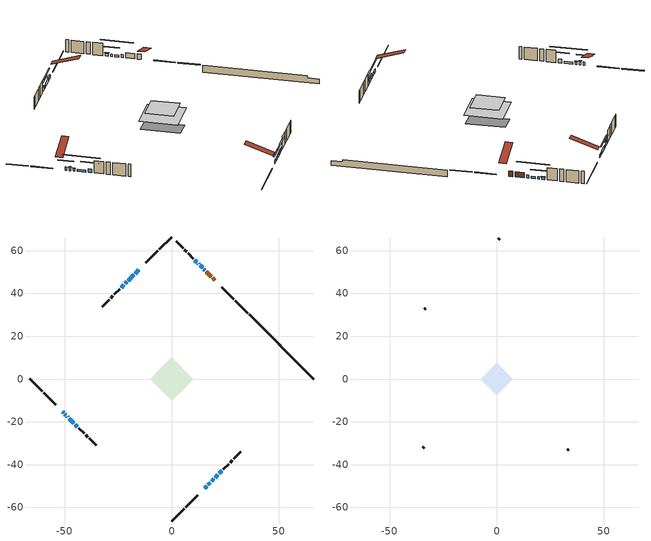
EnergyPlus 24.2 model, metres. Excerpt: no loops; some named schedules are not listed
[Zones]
conditioned space
 floor outside (Floor1 construction): -2.27,0 0,2.27 2.27,0 0,-2.27 z0.37
 floor adiabatic (AdiabaticFloorConstruction): -10.1,0 0,10.1 10.1,0 0,-10.1 z2.81
 floor foundation (Slab1 construction): -7.54,2.85 -2.85,7.54 7.54,-2.85 2.85,-7.54 z-2.27
 wall outside (RimJoist1 construction): 0,-66.33 5.79,-60.54 / -66.33,0 -60.54,-5.79 / 0,66.33 -5.79,60.54 / 35.5,30.83 29.71,36.62 z0.37:0.67
 wall outside (RimJoist2 construction): 6.45,-59.88 12.11,-54.23 / -59.88,-6.45 -54.23,-12.11 / -6.45,59.88 -12.11,54.23 / 29.05,37.28 23.4,42.94 z0.37:0.67
 wall outside (AdiabaticWallConstruction 1): 20.15,46.18 19.15,47.19 / 18.49,47.84 16.16,50.17 z0.37:2.4
 wall outside (AdiabaticWallConstruction): 15.51,50.83 15.03,51.3 z0.37:1.59; -15.35,50.98 -17.08,49.26 / 12.64,53.69 12.33,54 / -20.99,45.34 -21.7,44.64 / 11.68,54.65 10.82,55.52 z0.37:1.31; 15.35,-50.98 16.27,-50.06 / 16.93,-49.41 17.95,-48.38 / 18.61,-47.73 19.63,-46.7 / -50.98,-15.35 -50.57,-15.77 / -49.91,-16.42 -49.5,-16.84 / -22.35,43.98 -23.7,42.63 z0.37:1.67; 20.29,-46.05 21.54,-44.79 / -17.73,48.6 -20.34,46 / 22.2,-44.13 23.46,-42.88 / -45.01,-21.32 -44.09,-22.24 z0.37:1.82; -48.84,-17.49 -48.48,-17.86 z0.37:1.34; 14.38,51.96 13.3,53.04 / -47.82,-18.51 -45.67,-20.67 z0.37:1.13
 wall outside (Wall1 construction): 24.11,-42.22 26.61,-39.72 / -43.44,-22.9 -40.94,-25.4 / -24.36,41.98 -26.86,39.48 / 10.16,56.17 7.66,58.67 z0.37:5.25
 wall outside (Wall2 construction): 27.27,-39.06 28.33,-38 / -40.28,-26.05 -39.22,-27.11 / -27.51,38.82 -28.57,37.76 / 7,59.33 5.94,60.39 z0.37:5.25
 wall outside (Wall3 construction): 28.99,-37.35 32.28,-34.06 / -38.56,-27.77 -35.27,-31.06 / -29.23,37.1 -32.52,33.81 / 5.29,61.05 2,64.34 z0.37:5.25
 wall foundation (FoundationWall1 construction): 36.16,30.17,-2.27 36.16,30.17,0.37 63.32,3.02,0.37 63.32,3.02,-0.45 66.33,0,-0.45 66.33,0,-2.27
 window (WindowConstruction 15): 15.51,50.83 15.03,51.3 z0.37:1.59
 window (WindowConstruction 7): -15.35,50.98 -17.08,49.26 z0.37:1.31
 window (WindowConstruction 8): 15.35,-50.98 16.27,-50.07 z0.37:1.67
 window (WindowConstruction 9): 16.93,-49.41 17.95,-48.38 z0.37:1.67
 window (WindowConstruction 10): 18.61,-47.73 19.63,-46.7 z0.37:1.67
 window (WindowConstruction 11): 20.29,-46.05 21.54,-44.79 z0.37:1.82
 window (WindowConstruction 12): -50.98,-15.35 -50.57,-15.77 z0.37:1.67
 window (WindowConstruction 13): -49.91,-16.42 -49.5,-16.84 z0.37:1.67
 window (WindowConstruction 14): -48.84,-17.49 -48.48,-17.85 z0.37:1.34
 window (WindowConstruction 16): 14.38,51.96 13.3,53.04 z0.37:1.13
 window (WindowConstruction): 12.64,53.69 12.34,54 z0.37:1.31
 window (WindowConstruction 17): -47.82,-18.51 -45.67,-20.67 z0.37:1.13
 window (WindowConstruction 1): -17.73,48.6 -20.34,46 z0.37:1.82
 window (WindowConstruction 2): -20.99,45.34 -21.69,44.64 z0.37:1.31
 window (WindowConstruction 3): 22.2,-44.13 23.46,-42.88 z0.37:1.82
 window (WindowConstruction 4): -45.01,-21.32 -44.09,-22.24 z0.37:1.82
 window (WindowConstruction 5): 11.68,54.66 10.82,55.52 z0.37:1.31
 window (WindowConstruction 6): -22.35,43.98 -23.7,42.64 z0.37:1.67
 door (Door): 20.15,46.18 19.15,47.19 z0.37:2.4
 door (Door 1): 18.49,47.84 16.16,50.17 z0.37:2.4
 ceiling adiabatic (AdiabaticFloorConstruction): 0,-10.1 10.1,0 0,10.1 -10.1,0 z2.81
attic - vented
 floor to conditioned space (Floor2 construction Reversed): -7.53,0 0,7.53 7.53,0 0,-7.53 z5.25
 wall outside (Wall4 construction): 32.93,-33.4 33.62,-32.72 / -34.62,-31.72 -33.93,-32.4 / -33.18,33.16 -33.86,32.48 / 1.34,64.99 0.66,65.68 z0.37:5.25
 roof outside (Roof1 construction): 14.7,-51.64,5.25 7.36,-44.3,8.7 5.43,-46.24,8.7 12.76,-53.57,5.25; -51.64,-14.7,5.25 -44.3,-7.36,8.7 -46.24,-5.43,8.7 -53.57,-12.76,5.25; -14.7,51.64,5.25 -7.36,44.3,8.7 -5.43,46.24,8.7 -12.76,53.57,5.25; 20.81,45.53,5.25 13.47,38.19,8.7 15.41,36.26,8.7 22.74,43.59,5.25
shading: -17.22,49.11 -15.21,51.12 -15.5,51.41 -17.51,49.41 z1.51; 18.14,-48.2 13.49,-52.85 13.78,-53.14 18.43,-48.49 z4.3; 19.82,-46.52 15.06,-51.27 15.35,-51.57 20.11,-46.81 z4.3; 19.77,-46.56 18.46,-47.87 18.76,-48.16 20.06,-46.85 z1.87; 21.69,-44.65 20.15,-46.19 20.44,-46.48 21.98,-44.94 z2.02; -48.7,-17.63 -52.85,-13.49 -53.14,-13.78 -48.99,-17.92 z4.3; -49.35,-16.98 -50.05,-16.28 -50.34,-16.57 -49.65,-17.27 z1.87; -48.34,-18 -48.98,-17.35 -49.27,-17.64 -48.63,-18.29 z1.54; 9.49,56.84 18.18,48.15 18.47,48.44 9.79,57.13 z6.51; 10.47,55.86 14.51,51.83 14.8,52.12 10.76,56.16 z3.95; -41.86,-24.47 -51.63,-14.71 -51.92,-15 -42.15,-24.76 z6.51; -22.2,44.13 -15.87,50.47 -16.16,50.76 -22.49,44.42 z4.46; -23.56,42.77 -19.13,47.21 -19.42,47.5 -23.85,43.06 z3.95; 25.32,-41.01 20.33,-46 20.63,-46.29 25.61,-41.3 z4.46; -42.23,-24.11 -46.88,-19.46 -47.17,-19.75 -42.52,-24.4 z4.46; 10.67,55.66 11.82,54.51 12.11,54.8 10.97,55.95 z1.51; -23.84,42.49 -22.21,44.12 -22.5,44.42 -24.13,42.78 z1.87
[Building]
Building 1: Terrain=Suburbs
[Site:Location]
Edmonton Intl AP_AB: Latitude {deg}=53.31; Longitude {deg}=-113.58; Time Zone {hr}=-7; Elevation {m}=723; Keep Site Location Information=Yes
[Site:GroundTemperature:Shallow]
-1.56185, -3.61833, -3.78302, -2.80711, 1.11059, 5.01004, 8.39065, 10.5322, 10.7141, 8.97234, 5.67794, 1.89811
[Site:WaterMainsTemperature]
Calculation Method=Schedule; Temperature Schedule=mains temperature schedule
[Material] Roughness=Rough; Thermal Absorptance=0.9
Name | Thickness {m} | Conductivity {W/m-K} | Density {kg/m3} | Specific Heat {J/kg-K} | Solar Absorptance | Visible Absorptance
asphalt or fiberglass shingles | 0.00635 | 0.162714 | 1121.4 | 1465.45 | 0.4 | 0.4
ceiling loosefill ins | 0.169333 | 0.0480833 | 16.02 | 1046.75 | 0.7 | 0.7
ceiling stud and cavity | 0.1397 | 0.0892432 | 65.682 | 1177.47 | 0.7 | 0.7
concrete 4.0 in. | 0.1016 | 1.803125 | 2242.8 | 837.4 | 0.7 | 0.7
concrete 8.0 in. | 0.2032 | 1.803125 | 2242.8 | 837.4 | 0.7 | 0.7
door material | 0.04445 | 0.053851 | 512.64 | 1214.23 | 0.7 | 0.7
door material 1 | 0.04445 | 0.0451087 | 512.64 | 1214.23 | 0.7 | 0.7
exterior vertical ins | 0.0463172 | 0.029427 | 32.04 | 1214.23 | 0.7 | 0.7
floor covering | 0.0127 | 0.0433444 | 54.468 | 1339.84 | 0.6 | 0.6
floor rigid ins | 0.103632 | 0.029427 | 32.04 | 1214.23 | 0.7 | 0.7
floor rigid ins 1; wall rigid ins 1 | 0.512978 | 0.029427 | 32.04 | 1214.23 | 0.7 | 0.7
floor stud and cavity | 0.1397 | 0.335896 | 92.3553 | 1139.71 | 0.7 | 0.7
floor stud and cavity 1 | 0.1397 | 1.75129 | 37.0049 | 1207.88 | 0.7 | 0.7
furniture material conditioned space 1 | 0.1524 | 0.115458 | 640.8 | 1214.23 | 0.6 | 0.6
gypsum board | 0.0127 | 0.160291 | 801 | 837.4 | 0.6 | 0.6
gypsum board 1 | 0.0127 | 0.160291 | 801 | 837.4 | 0.7 | 0.7
osb sheathing 0.5 in. | 0.0127 | 0.115458 | 512.64 | 1214.23 | 0.7 | 0.7
osb sheathing 0.75 in. | 0.01905 | 0.115458 | 512.64 | 1214.23 | 0.7 | 0.7
osb sheathing 2.0 in. | 0.0508 | 0.115458 | 512.64 | 1214.23 | 0.7 | 0.7
rim joist rigid ins; wall rigid ins | 0.051816 | 0.029427 | 32.04 | 1214.23 | 0.7 | 0.7
rim joist stud and cavity | 0.0508 | 0.0449671 | 125.044 | 1163.47 | 0.6 | 0.6
rim joist stud and cavity 1 | 0.0508 | 0.0314757 | 125.044 | 1163.47 | 0.6 | 0.6
wall stud and cavity | 0.1397 | 0.252675 | 139.0536 | 1170.24 | 0.7 | 0.7
wall stud and cavity 1 | 0.1397 | 0.327855 | 139.0536 | 1170.24 | 0.7 | 0.7
wall stud and cavity 2 | 0.1397 | 0.254295 | 139.0536 | 1170.24 | 0.7 | 0.7
wall stud and cavity 3 | 0.0889 | 6.1454 | 50.32683 | 1063.81 | 0.6 | 0.6
wall stud and cavity 4 | 0.0889 | 0.380278 | 52.3479 | 1209.89 | 0.7 | 0.7
wall stud and cavity 5 | 0.0889 | 0.391764 | 83.0341 | 1211.67 | 0.7 | 0.7
wood siding | 0.0254 | 0.102417 | 544.68 | 1172.36 | 0.4 | 0.4
wood siding 1 | 0.00254 | 0.102417 | 544.68 | 1172.36 | 0.4 | 0.4
wood siding 2; wood siding 3; wood siding 4 | 0.0254 | 0.102417 | 544.68 | 1172.36 | 0.7 | 0.7
[WindowMaterial:SimpleGlazingSystem]
Name | U-Factor {W/m2-K} | Solar Heat Gain Coefficient
WindowMaterial | 3.25406 | 0.45
WindowMaterial 1 | 3.27848 | 0.64
WindowMaterial 10 | 3.31141 | 0.61
WindowMaterial 11 | 3.28075 | 0.54
WindowMaterial 2 | 3.284723 | 0.52
WindowMaterial 3 | 3.27734 | 0.62
WindowMaterial 4 | 3.284723 | 0.54
WindowMaterial 5 | 3.28813 | 0.61
WindowMaterial 6 | 3.30005 | 0.67
WindowMaterial 7 | 3.290401 | 0.59
WindowMaterial 8 | 3.26882 | 0.53
WindowMaterial 9 | 3.259172 | 0.48
[Construction]
AdiabaticFloorConstruction: floor stud and cavity 1, floor rigid ins 1, osb sheathing 0.75 in., floor covering
AdiabaticWallConstruction: wood siding 3, wall rigid ins 1, wall stud and cavity 4, gypsum board
AdiabaticWallConstruction 1: wood siding 4, wall rigid ins 1, wall stud and cavity 4, gypsum board
Door: door material
Door 1: door material 1
Floor1 construction: floor stud and cavity, floor rigid ins, osb sheathing 0.75 in., floor covering
Floor2 construction Reversed: gypsum board, ceiling stud and cavity, ceiling loosefill ins
FoundationWall1 construction: concrete 8.0 in., gypsum board 1
furniture construction conditioned space 1: furniture material conditioned space 1
PartitionWallConstruction: gypsum board, wall stud and cavity 5, gypsum board
RimJoist1 construction: wood siding 2, rim joist rigid ins, osb sheathing 2.0 in., rim joist stud and cavity
RimJoist2 construction: wood siding 2, osb sheathing 2.0 in., rim joist stud and cavity 1
Roof1 construction: asphalt or fiberglass shingles
Slab1 construction: concrete 4.0 in.
Wall1 construction: wood siding, wall rigid ins, osb sheathing 0.5 in., wall stud and cavity, gypsum board
Wall2 construction: wood siding, wall rigid ins, osb sheathing 0.5 in., wall stud and cavity 1, gypsum board
Wall3 construction: wood siding, wall rigid ins, osb sheathing 0.5 in., wall stud and cavity 2, gypsum board
Wall4 construction: wood siding 1, wall stud and cavity 3
WindowConstruction: WindowMaterial
WindowConstruction 1; WindowConstruction 11; WindowConstruction 3: WindowMaterial 1
WindowConstruction 10; WindowConstruction 9: WindowMaterial 7
WindowConstruction 12; WindowConstruction 13: WindowMaterial 8
WindowConstruction 14: WindowMaterial 9
WindowConstruction 15: WindowMaterial 10
WindowConstruction 16; WindowConstruction 17: WindowMaterial 11
WindowConstruction 2: WindowMaterial 2
WindowConstruction 4: WindowMaterial 3
WindowConstruction 5; WindowConstruction 7: WindowMaterial 4
WindowConstruction 6: WindowMaterial 5
WindowConstruction 8: WindowMaterial 6
[Zone] Multiplier=1; Part of Total Floor Area=Yes
Name | Volume {m3}
attic - vented | 63.654
conditioned space | 832
[Space]
Name | Zone | Volume {m3}
attic - vented 1 | attic - vented | 63.654
conditioned space 1 | conditioned space | 832
[ZoneInfiltration:EffectiveLeakageArea]
infil attic - vented 1: Zone or Space=attic - vented 1; Schedule=Always On Discrete; Effective Air Leakage Area {cm2}=3944.7; Stack Coefficient=0.000579554; Wind Coefficient=1.62655e-05
[ZoneMixing]
whole house fan mix: Zone or Space=attic - vented; Schedule=Always On Continuous; Design Flow Rate Calculation Method=Flow/Zone; Design Flow Rate {m3/s}=0; Source Zone or Space=conditioned space
[SurfaceProperty:ExposedFoundationPerimeter]
Slab1: Exposed Perimeter Calculation Method=TotalExposedPerimeter; Total Exposed Perimeter {m}=42.671
[InternalMass] Zone or ZoneList=conditioned space; Space or SpaceList=conditioned space 1
Name | Construction | Surface Area {m2}
furniture mass conditioned space 1 | furniture construction conditioned space 1 | 124.768
partition wall mass | PartitionWallConstruction | 311.921
[Lights]
interior lighting: Zone or ZoneList or Space or SpaceList=conditioned space 1; Schedule=interior lighting schedule; Design Level Calculation Method=LightingLevel; Lighting Level {W}=343.2; Return Air Fraction=0; Fraction Radiant=0.6; Fraction Visible=0.2; Fraction Replaceable=1
[People]
occupants: Zone or ZoneList or Space or SpaceList=conditioned space 1; Number of People Schedule=occupants schedule; Number of People Calculation Method=People; Number of People=3; Fraction Radiant=0.314171; Sensible Heat Fraction=0.56303; Activity Level Schedule=occupants activity schedule; Carbon Dioxide Generation Rate {m3/s-W}=0; Enable ASHRAE 55 Comfort Warnings=No; Mean Radiant Temperature Calculation Type=EnclosureAveraged
[ElectricEquipment] Zone or ZoneList or Space or SpaceList=conditioned space 1; Design Level Calculation Method=EquipmentLevel
Name | Schedule | Design Level {W} | Fraction Latent | Fraction Radiant | Fraction Lost
clothes dryer | clothes dryer schedule | 140.772 | 0.015 | 0.081 | 0.85
clothes washer | clothes washer schedule | 32.1985 | 0.03 | 0.162 | 0.7
cooking range | cooking range schedule | 215.147 | 0.08 | 0.432 | 0.2
dishwasher | dishwasher schedule | 66.8632 | 0.3 | 0.18 | 0.4
fridge | fridge schedule | 72.9452 | 0 | 0.6 | 0
mech vent bath fan 0 | mech vent bath fan 0 schedule | 50.2 | 0 | 0 | 1
mech vent bath fan 1 | mech vent bath fan 1 schedule | 50.2 | 0 | 0 | 1
mech vent house fan | mech vent house fan schedule | 0 | 0 | 0 | 1
mech vent house fan cfis | mech vent house fan cfis schedule | 0 | 0 | 0 | 0
mech vent range fan 0 | mech vent range fan 0 schedule | 57 | 0 | 0 | 1
misc plug loads | misc plug loads schedule | 494.7 | 0.045 | 0.513 | 0.1
whole house fan | Always On Discrete | 0 | 0 | 0 | 1
[OtherEquipment] Zone or ZoneList or Space or SpaceList=conditioned space 1; Design Level Calculation Method=EquipmentLevel
Name | Fuel Type | Schedule | Design Level {W} | Fraction Latent | Fraction Radiant | Fraction Lost
clothes dryer 1 | Electricity | clothes dryer schedule | 0 | 0.015 | 0.081 | 0.85
cooking range 1 | Electricity | cooking range schedule | 0 | 0.08 | 0.432 | 0.2
general water use latent | None | general water use schedule | 62.594 | 1 | 0 | 0
general water use sensible | None | general water use schedule | -61.6891 | 0 | 0.6 | 0
mech vent house fan latent load | None | Always On Discrete | 0 | 1 | 0 | 0
mech vent house fan sensible load | None | Always On Discrete | 0 | 0 | 0 | 0
water heater energy adjustment1 | NaturalGas | Always On Discrete | 0.01 | 0 | 0 | 1
[ZoneInfiltration:DesignFlowRate] Zone or ZoneList or Space or SpaceList=conditioned space 1; Schedule=Always On Discrete; Design Flow Rate Calculation Method=Flow/Zone; Design Flow Rate {m3/s}=0
infil flow; natural vent flow; whole house fan flow
[Foundation:Kiva]
Foundation Kiva 1: Initial Indoor Air Temperature {C}=18; Wall Height Above Grade {m}=0.369997; Wall Depth Below Slab {m}=0.2032; Custom Block Material Name 1=exterior vertical ins; Custom Block Depth 1 {m}=2.63999; Custom Block X Position 1 {m}=0.2159; Custom Block Z Position 1 {m}=0
[Foundation:Kiva:Settings]
Soil Conductivity {W/m-K}=0.849921; Soil Density {kg/m3}=1842.3; Soil Specific Heat {J/kg-K}=418.7; Ground Solar Absorptivity=0.9; Ground Thermal Absorptivity=0.9; Ground Surface Roughness {m}=0.03; Far-Field Width {m}=40; Deep-Ground Boundary Condition=ZeroFlux; Deep-Ground Depth {m}=40; Minimum Cell Dimension {m}=0.2; Maximum Cell Growth Coefficient=3; Simulation Timestep=Timestep
[Exterior:Lights]
exterior lighting: Schedule=exterior lighting schedule; Design Level {W}=75.6
[Schedule:Constant]
Name | Hourly Value
Always On Continuous; mech vent house fan schedule; mech vent house fan cfis schedule; Always On Discrete | 1
occupants activity schedule | 117.228
fridge schedule | 0
[Schedule:Week:Daily]
interior lighting schedule Week Rule - Jan1-Jan27: interior lighting schedule day, interior lighting schedule day, interior lighting schedule day, interior lighting schedule day, interior lighting schedule day, interior lighting schedule day, interior lighting schedule day, interior lighting schedule default day, interior lighting schedule default day, interior lighting schedule default day, interior lighting schedule default day, interior lighting schedule default day
interior lighting schedule Week Rule - Jan28-Feb3: interior lighting schedule day, interior lighting schedule day, interior lighting schedule day, interior lighting schedule day, interior lighting schedule day 1, interior lighting schedule day 1, interior lighting schedule day 1, interior lighting schedule default day, interior lighting schedule default day, interior lighting schedule default day, interior lighting schedule default day, interior lighting schedule default day
interior lighting schedule Week Rule - Feb4-Feb24: interior lighting schedule day 1, interior lighting schedule day 1, interior lighting schedule day 1, interior lighting schedule day 1, interior lighting schedule day 1, interior lighting schedule day 1, interior lighting schedule day 1, interior lighting schedule default day, interior lighting schedule default day, interior lighting schedule default day, interior lighting schedule default day, interior lighting schedule default day
interior lighting schedule Week Rule - Feb25-Mar3: interior lighting schedule day 1, interior lighting schedule day 1, interior lighting schedule day 1, interior lighting schedule day 1, interior lighting schedule day 2, interior lighting schedule day 2, interior lighting schedule day 2, interior lighting schedule default day, interior lighting schedule default day, interior lighting schedule default day, interior lighting schedule default day, interior lighting schedule default day
interior lighting schedule Week Rule - Mar4-Mar31: interior lighting schedule day 2, interior lighting schedule day 2, interior lighting schedule day 2, interior lighting schedule day 2, interior lighting schedule day 2, interior lighting schedule day 2, interior lighting schedule day 2, interior lighting schedule default day, interior lighting schedule default day, interior lighting schedule default day, interior lighting schedule default day, interior lighting schedule default day
interior lighting schedule Week Rule - Apr1-Apr28: interior lighting schedule day 3, interior lighting schedule day 3, interior lighting schedule day 3, interior lighting schedule day 3, interior lighting schedule day 3, interior lighting schedule day 3, interior lighting schedule day 3, interior lighting schedule default day, interior lighting schedule default day, interior lighting schedule default day, interior lighting schedule default day, interior lighting schedule default day
interior lighting schedule Week Rule - Apr29-May5: interior lighting schedule day 3, interior lighting schedule day 3, interior lighting schedule day 4, interior lighting schedule day 4, interior lighting schedule day 4, interior lighting schedule day 4, interior lighting schedule day 4, interior lighting schedule default day, interior lighting schedule default day, interior lighting schedule default day, interior lighting schedule default day, interior lighting schedule default day
interior lighting schedule Week Rule - May6-May26: interior lighting schedule day 4, interior lighting schedule day 4, interior lighting schedule day 4, interior lighting schedule day 4, interior lighting schedule day 4, interior lighting schedule day 4, interior lighting schedule day 4, interior lighting schedule default day, interior lighting schedule default day, interior lighting schedule default day, interior lighting schedule default day, interior lighting schedule default day
interior lighting schedule Week Rule - May27-Jun2: interior lighting schedule day 4, interior lighting schedule day 4, interior lighting schedule day 4, interior lighting schedule day 4, interior lighting schedule day 4, interior lighting schedule day 5, interior lighting schedule day 5, interior lighting schedule default day, interior lighting schedule default day, interior lighting schedule default day, interior lighting schedule default day, interior lighting schedule default day
interior lighting schedule Week Rule - Jun3-Jun30: interior lighting schedule day 5, interior lighting schedule day 5, interior lighting schedule day 5, interior lighting schedule day 5, interior lighting schedule day 5, interior lighting schedule day 5, interior lighting schedule day 5, interior lighting schedule default day, interior lighting schedule default day, interior lighting schedule default day, interior lighting schedule default day, interior lighting schedule default day
interior lighting schedule Week Rule - Jul1-Jul28: interior lighting schedule day 6, interior lighting schedule day 6, interior lighting schedule day 6, interior lighting schedule day 6, interior lighting schedule day 6, interior lighting schedule day 6, interior lighting schedule day 6, interior lighting schedule default day, interior lighting schedule default day, interior lighting schedule default day, interior lighting schedule default day, interior lighting schedule default day
interior lighting schedule Week Rule - Jul29-Aug4: interior lighting schedule day 6, interior lighting schedule day 6, interior lighting schedule day 6, interior lighting schedule day 7, interior lighting schedule day 7, interior lighting schedule day 7, interior lighting schedule day 7, interior lighting schedule default day, interior lighting schedule default day, interior lighting schedule default day, interior lighting schedule default day, interior lighting schedule default day
interior lighting schedule Week Rule - Aug5-Aug25: interior lighting schedule day 7, interior lighting schedule day 7, interior lighting schedule day 7, interior lighting schedule day 7, interior lighting schedule day 7, interior lighting schedule day 7, interior lighting schedule day 7, interior lighting schedule default day, interior lighting schedule default day, interior lighting schedule default day, interior lighting schedule default day, interior lighting schedule default day
interior lighting schedule Week Rule - Aug26-Sep1: interior lighting schedule day 7, interior lighting schedule day 7, interior lighting schedule day 7, interior lighting schedule day 7, interior lighting schedule day 7, interior lighting schedule day 7, interior lighting schedule day 8, interior lighting schedule default day, interior lighting schedule default day, interior lighting schedule default day, interior lighting schedule default day, interior lighting schedule default day
interior lighting schedule Week Rule - Sep2-Sep29: interior lighting schedule day 8, interior lighting schedule day 8, interior lighting schedule day 8, interior lighting schedule day 8, interior lighting schedule day 8, interior lighting schedule day 8, interior lighting schedule day 8, interior lighting schedule default day, interior lighting schedule default day, interior lighting schedule default day, interior lighting schedule default day, interior lighting schedule default day
interior lighting schedule Week Rule - Sep30-Oct6: interior lighting schedule day 8, interior lighting schedule day 9, interior lighting schedule day 9, interior lighting schedule day 9, interior lighting schedule day 9, interior lighting schedule day 9, interior lighting schedule day 9, interior lighting schedule default day, interior lighting schedule default day, interior lighting schedule default day, interior lighting schedule default day, interior lighting schedule default day
interior lighting schedule Week Rule - Oct7-Oct27: interior lighting schedule day 9, interior lighting schedule day 9, interior lighting schedule day 9, interior lighting schedule day 9, interior lighting schedule day 9, interior lighting schedule day 9, interior lighting schedule day 9, interior lighting schedule default day, interior lighting schedule default day, interior lighting schedule default day, interior lighting schedule default day, interior lighting schedule default day
interior lighting schedule Week Rule - Oct28-Nov3: interior lighting schedule day 9, interior lighting schedule day 9, interior lighting schedule day 9, interior lighting schedule day 9, interior lighting schedule day 10, interior lighting schedule day 10, interior lighting schedule day 10, interior lighting schedule default day, interior lighting schedule default day, interior lighting schedule default day, interior lighting schedule default day, interior lighting schedule default day
interior lighting schedule Week Rule - Nov4-Nov24: interior lighting schedule day 10, interior lighting schedule day 10, interior lighting schedule day 10, interior lighting schedule day 10, interior lighting schedule day 10, interior lighting schedule day 10, interior lighting schedule day 10, interior lighting schedule default day, interior lighting schedule default day, interior lighting schedule default day, interior lighting schedule default day, interior lighting schedule default day
interior lighting schedule Week Rule - Nov25-Dec1: interior lighting schedule day 10, interior lighting schedule day 10, interior lighting schedule day 10, interior lighting schedule day 10, interior lighting schedule day 10, interior lighting schedule day 10, interior lighting schedule day 11, interior lighting schedule default day, interior lighting schedule default day, interior lighting schedule default day, interior lighting schedule default day, interior lighting schedule default day
interior lighting schedule Week Rule - Dec2-Dec31: interior lighting schedule day 11, interior lighting schedule day 11, interior lighting schedule day 11, interior lighting schedule day 11, interior lighting schedule day 11, interior lighting schedule day 11, interior lighting schedule day 11, interior lighting schedule default day, interior lighting schedule default day, interior lighting schedule default day, interior lighting schedule default day, interior lighting schedule default day
occupants schedule Week Rule - Jan1-Dec31: occupants schedule day, occupants schedule day, occupants schedule day, occupants schedule day, occupants schedule day, occupants schedule day, occupants schedule day, occupants schedule default day, occupants schedule default day, occupants schedule default day, occupants schedule default day, occupants schedule default day
clothes dryer schedule Week Rule - Jan1-Dec31: clothes dryer schedule day, clothes dryer schedule day, clothes dryer schedule day, clothes dryer schedule day, clothes dryer schedule day, clothes dryer schedule day, clothes dryer schedule day, clothes dryer schedule default day, clothes dryer schedule default day, clothes dryer schedule default day, clothes dryer schedule default day, clothes dryer schedule default day
clothes washer schedule Week Rule - Jan1-Dec31: clothes washer schedule day, clothes washer schedule day, clothes washer schedule day, clothes washer schedule day, clothes washer schedule day, clothes washer schedule day, clothes washer schedule day, clothes washer schedule default day, clothes washer schedule default day, clothes washer schedule default day, clothes washer schedule default day, clothes washer schedule default day
cooking range schedule Week Rule - Jan1-Dec31: cooking range schedule day, cooking range schedule day, cooking range schedule day, cooking range schedule day, cooking range schedule day, cooking range schedule day, cooking range schedule day, cooking range schedule default day, cooking range schedule default day, cooking range schedule default day, cooking range schedule default day, cooking range schedule default day
dishwasher schedule Week Rule - Jan1-Dec31: dishwasher schedule day, dishwasher schedule day, dishwasher schedule day, dishwasher schedule day, dishwasher schedule day, dishwasher schedule day, dishwasher schedule day, dishwasher schedule default day, dishwasher schedule default day, dishwasher schedule default day, dishwasher schedule default day, dishwasher schedule default day
mech vent bath fan 0 schedule Week Rule - Jan1-Dec31: mech vent bath fan 0 schedule day, mech vent bath fan 0 schedule day, mech vent bath fan 0 schedule day, mech vent bath fan 0 schedule day, mech vent bath fan 0 schedule day, mech vent bath fan 0 schedule day, mech vent bath fan 0 schedule day, mech vent bath fan 0 schedule default day, mech vent bath fan 0 schedule default day, mech vent bath fan 0 schedule default day, mech vent bath fan 0 schedule default day, mech vent bath fan 0 schedule default day
mech vent bath fan 1 schedule Week Rule - Jan1-Dec31: mech vent bath fan 1 schedule day, mech vent bath fan 1 schedule day, mech vent bath fan 1 schedule day, mech vent bath fan 1 schedule day, mech vent bath fan 1 schedule day, mech vent bath fan 1 schedule day, mech vent bath fan 1 schedule day, mech vent bath fan 1 schedule default day, mech vent bath fan 1 schedule default day, mech vent bath fan 1 schedule default day, mech vent bath fan 1 schedule default day, mech vent bath fan 1 schedule default day
mech vent range fan 0 schedule Week Rule - Jan1-Dec31: mech vent range fan 0 schedule day, mech vent range fan 0 schedule day, mech vent range fan 0 schedule day, mech vent range fan 0 schedule day, mech vent range fan 0 schedule day, mech vent range fan 0 schedule day, mech vent range fan 0 schedule day, mech vent range fan 0 schedule default day, mech vent range fan 0 schedule default day, mech vent range fan 0 schedule default day, mech vent range fan 0 schedule default day, mech vent range fan 0 schedule default day
misc plug loads schedule Week Rule - Jan1-Dec31: misc plug loads schedule day, misc plug loads schedule day, misc plug loads schedule day, misc plug loads schedule day, misc plug loads schedule day, misc plug loads schedule day, misc plug loads schedule day, misc plug loads schedule default day, misc plug loads schedule default day, misc plug loads schedule default day, misc plug loads schedule default day, misc plug loads schedule default day
general water use schedule Week Rule - Jan1-Dec31: general water use schedule day, general water use schedule day, general water use schedule day, general water use schedule day, general water use schedule day, general water use schedule day, general water use schedule day, general water use schedule default day, general water use schedule default day, general water use schedule default day, general water use schedule default day, general water use schedule default day
exterior lighting schedule Week Rule - Jan1-Jan27: exterior lighting schedule day, exterior lighting schedule day, exterior lighting schedule day, exterior lighting schedule day, exterior lighting schedule day, exterior lighting schedule day, exterior lighting schedule day, exterior lighting schedule default day, exterior lighting schedule default day, exterior lighting schedule default day, exterior lighting schedule default day, exterior lighting schedule default day
exterior lighting schedule Week Rule - Jan28-Feb3: exterior lighting schedule day, exterior lighting schedule day, exterior lighting schedule day, exterior lighting schedule day, exterior lighting schedule day 1, exterior lighting schedule day 1, exterior lighting schedule day 1, exterior lighting schedule default day, exterior lighting schedule default day, exterior lighting schedule default day, exterior lighting schedule default day, exterior lighting schedule default day
exterior lighting schedule Week Rule - Feb4-Feb24: exterior lighting schedule day 1, exterior lighting schedule day 1, exterior lighting schedule day 1, exterior lighting schedule day 1, exterior lighting schedule day 1, exterior lighting schedule day 1, exterior lighting schedule day 1, exterior lighting schedule default day, exterior lighting schedule default day, exterior lighting schedule default day, exterior lighting schedule default day, exterior lighting schedule default day
exterior lighting schedule Week Rule - Feb25-Mar3: exterior lighting schedule day 1, exterior lighting schedule day 1, exterior lighting schedule day 1, exterior lighting schedule day 1, exterior lighting schedule day 2, exterior lighting schedule day 2, exterior lighting schedule day 2, exterior lighting schedule default day, exterior lighting schedule default day, exterior lighting schedule default day, exterior lighting schedule default day, exterior lighting schedule default day
exterior lighting schedule Week Rule - Mar4-Mar31: exterior lighting schedule day 2, exterior lighting schedule day 2, exterior lighting schedule day 2, exterior lighting schedule day 2, exterior lighting schedule day 2, exterior lighting schedule day 2, exterior lighting schedule day 2, exterior lighting schedule default day, exterior lighting schedule default day, exterior lighting schedule default day, exterior lighting schedule default day, exterior lighting schedule default day
exterior lighting schedule Week Rule - Apr1-Apr28: exterior lighting schedule day 3, exterior lighting schedule day 3, exterior lighting schedule day 3, exterior lighting schedule day 3, exterior lighting schedule day 3, exterior lighting schedule day 3, exterior lighting schedule day 3, exterior lighting schedule default day, exterior lighting schedule default day, exterior lighting schedule default day, exterior lighting schedule default day, exterior lighting schedule default day
exterior lighting schedule Week Rule - Apr29-May5: exterior lighting schedule day 3, exterior lighting schedule day 3, exterior lighting schedule day 4, exterior lighting schedule day 4, exterior lighting schedule day 4, exterior lighting schedule day 4, exterior lighting schedule day 4, exterior lighting schedule default day, exterior lighting schedule default day, exterior lighting schedule default day, exterior lighting schedule default day, exterior lighting schedule default day
exterior lighting schedule Week Rule - May6-May26: exterior lighting schedule day 4, exterior lighting schedule day 4, exterior lighting schedule day 4, exterior lighting schedule day 4, exterior lighting schedule day 4, exterior lighting schedule day 4, exterior lighting schedule day 4, exterior lighting schedule default day, exterior lighting schedule default day, exterior lighting schedule default day, exterior lighting schedule default day, exterior lighting schedule default day
exterior lighting schedule Week Rule - May27-Jun2: exterior lighting schedule day 4, exterior lighting schedule day 4, exterior lighting schedule day 4, exterior lighting schedule day 4, exterior lighting schedule day 4, exterior lighting schedule day 5, exterior lighting schedule day 5, exterior lighting schedule default day, exterior lighting schedule default day, exterior lighting schedule default day, exterior lighting schedule default day, exterior lighting schedule default day
[Schedule:Year]
interior lighting schedule: interior lighting schedule Week Rule - Jan1-Jan27, 1, 1, 1, 27, interior lighting schedule Week Rule - Jan28-Feb3, 1, 28, 2, 3, interior lighting schedule Week Rule - Feb4-Feb24, 2, 4, 2, 24, interior lighting schedule Week Rule - Feb25-Mar3, 2, 25, 3, 3, interior lighting schedule Week Rule - Mar4-Mar31, 3, 4, 3, 31, interior lighting schedule Week Rule - Apr1-Apr28, 4, 1, 4, 28, interior lighting schedule Week Rule - Apr29-May5, 4, 29, 5, 5, interior lighting schedule Week Rule - May6-May26, 5, 6, 5, 26, interior lighting schedule Week Rule - May27-Jun2, 5, 27, 6, 2, interior lighting schedule Week Rule - Jun3-Jun30, 6, 3, 6, 30, interior lighting schedule Week Rule - Jul1-Jul28, 7, 1, 7, 28, interior lighting schedule Week Rule - Jul29-Aug4, 7, 29, 8, 4, interior lighting schedule Week Rule - Aug5-Aug25, 8, 5, 8, 25, interior lighting schedule Week Rule - Aug26-Sep1, 8, 26, 9, 1, interior lighting schedule Week Rule - Sep2-Sep29, 9, 2, 9, 29, interior lighting schedule Week Rule - Sep30-Oct6, 9, 30, 10, 6, interior lighting schedule Week Rule - Oct7-Oct27, 10, 7, 10, 27, interior lighting schedule Week Rule - Oct28-Nov3, 10, 28, 11, 3, interior lighting schedule Week Rule - Nov4-Nov24, 11, 4, 11, 24, interior lighting schedule Week Rule - Nov25-Dec1, 11, 25, 12, 1, interior lighting schedule Week Rule - Dec2-Dec31, 12, 2, 12, 31
occupants schedule: occupants schedule Week Rule - Jan1-Dec31, 1, 1, 12, 31
clothes dryer schedule: clothes dryer schedule Week Rule - Jan1-Dec31, 1, 1, 12, 31
clothes washer schedule: clothes washer schedule Week Rule - Jan1-Dec31, 1, 1, 12, 31
cooking range schedule: cooking range schedule Week Rule - Jan1-Dec31, 1, 1, 12, 31
dishwasher schedule: dishwasher schedule Week Rule - Jan1-Dec31, 1, 1, 12, 31
mech vent bath fan 0 schedule: mech vent bath fan 0 schedule Week Rule - Jan1-Dec31, 1, 1, 12, 31
mech vent bath fan 1 schedule: mech vent bath fan 1 schedule Week Rule - Jan1-Dec31, 1, 1, 12, 31
mech vent range fan 0 schedule: mech vent range fan 0 schedule Week Rule - Jan1-Dec31, 1, 1, 12, 31
misc plug loads schedule: misc plug loads schedule Week Rule - Jan1-Dec31, 1, 1, 12, 31
general water use schedule: general water use schedule Week Rule - Jan1-Dec31, 1, 1, 12, 31
exterior lighting schedule: exterior lighting schedule Week Rule - Jan1-Jan27, 1, 1, 1, 27, exterior lighting schedule Week Rule - Jan28-Feb3, 1, 28, 2, 3, exterior lighting schedule Week Rule - Feb4-Feb24, 2, 4, 2, 24, exterior lighting schedule Week Rule - Feb25-Mar3, 2, 25, 3, 3, exterior lighting schedule Week Rule - Mar4-Mar31, 3, 4, 3, 31, exterior lighting schedule Week Rule - Apr1-Apr28, 4, 1, 4, 28, exterior lighting schedule Week Rule - Apr29-May5, 4, 29, 5, 5, exterior lighting schedule Week Rule - May6-May26, 5, 6, 5, 26, exterior lighting schedule Week Rule - May27-Jun2, 5, 27, 6, 2, exterior lighting schedule Week Rule - Jun3-Jun30, 6, 3, 6, 30, exterior lighting schedule Week Rule - Jul1-Jul28, 7, 1, 7, 28, exterior lighting schedule Week Rule - Jul29-Aug4, 7, 29, 8, 4, exterior lighting schedule Week Rule - Aug5-Aug25, 8, 5, 8, 25, exterior lighting schedule Week Rule - Aug26-Sep1, 8, 26, 9, 1, exterior lighting schedule Week Rule - Sep2-Sep29, 9, 2, 9, 29, exterior lighting schedule Week Rule - Sep30-Oct6, 9, 30, 10, 6, exterior lighting schedule Week Rule - Oct7-Oct27, 10, 7, 10, 27, exterior lighting schedule Week Rule - Oct28-Nov3, 10, 28, 11, 3, exterior lighting schedule Week Rule - Nov4-Nov24, 11, 4, 11, 24, exterior lighting schedule Week Rule - Nov25-Dec1, 11, 25, 12, 1, exterior lighting schedule Week Rule - Dec2-Dec31, 12, 2, 12, 31
[Schedule:Compact]
mains temperature schedule: Through: 01/01, For: AllDays, Until: 24:00, 3.97167, Through: 01/02, For: AllDays, Until: 24:00, 3.90778, Through: 01/03, For: AllDays, Until: 24:00, 3.84556, Through: 01/04, For: AllDays, Until: 24:00, 3.78389, Through: 01/05, For: AllDays, Until: 24:00, 3.72278, Through: 01/06, For: AllDays, Until: 24:00, 3.66278, Through: 01/07, For: AllDays, Until: 24:00, 3.60389, Through: 01/08, For: AllDays, Until: 24:00, 3.54556, Through: 01/09, For: AllDays, Until: 24:00, 3.48833, Through: 01/10, For: AllDays, Until: 24:00, 3.43167, Through: 01/11, For: AllDays, Until: 24:00, 3.37611, Through: 01/12, For: AllDays, Until: 24:00, 3.32167, Through: 01/13, For: AllDays, Until: 24:00, 3.26833, Through: 01/14, For: AllDays, Until: 24:00, 3.21556, Through: 01/15, For: AllDays, Until: 24:00, 3.16444, Through: 01/16, For: AllDays, Until: 24:00, 3.11389, Through: 01/17, For: AllDays, Until: 24:00, 3.06444, Through: 01/18, For: AllDays, Until: 24:00, 3.01611, Through: 01/19, For: AllDays, Until: 24:00, 2.96889, Through: 01/20, For: AllDays, Until: 24:00, 2.92278, Through: 01/21, For: AllDays, Until: 24:00, 2.87722, Through: 01/22, For: AllDays, Until: 24:00, 2.83333, Through: 01/23, For: AllDays, Until: 24:00, 2.79056, Through: 01/24, For: AllDays, Until: 24:00, 2.74889, Through: 01/25, For: AllDays, Until: 24:00, 2.70833, Through: 01/26, For: AllDays, Until: 24:00, 2.66889, Through: 01/27, For: AllDays, Until: 24:00, 2.63056, Through: 01/28, For: AllDays, Until: 24:00, 2.59333, Through: 01/29, For: AllDays, Until: 24:00, 2.55778, Through: 01/30, For: AllDays, Until: 24:00, 2.52278, Through: 01/31, For: AllDays, Until: 24:00, 2.48944, Through: 02/01, For: AllDays, Until: 24:00, 2.45722, Through: 02/02, For: AllDays, Until: 24:00, 2.42611, Through: 02/03, For: AllDays, Until: 24:00, 2.39667, Through: 02/04, For: AllDays, Until: 24:00, 2.36833, Through: 02/05, For: AllDays, Until: 24:00, 2.34111, Through: 02/06, For: AllDays, Until: 24:00, 2.315, Through: 02/07, For: AllDays, Until: 24:00, 2.29056, Through: 02/08, For: AllDays, Until: 24:00, 2.26722, Through: 02/09, For: AllDays, Until: 24:00, 2.245, Through: 02/10, For: AllDays, Until: 24:00, 2.22444, Through: 02/11, For: AllDays, Until: 24:00, 2.20444, Through: 02/12, For: AllDays, Until: 24:00, 2.18667, Through: 02/13, For: AllDays, Until: 24:00, 2.17, Through: 02/14, For: AllDays, Until: 24:00, 2.15444, Through: 02/15, For: AllDays, Until: 24:00, 2.14, Through: 02/16, For: AllDays, Until: 24:00, 2.12722, Through: 02/17, For: AllDays, Until: 24:00, 2.11556, Through: 02/18, For: AllDays, Until: 24:00, 2.10556, Through: 02/19, For: AllDays, Until: 24:00, 2.09667, Through: 02/20, For: AllDays, Until: 24:00, 2.08889, Through: 02/21, For: AllDays, Until: 24:00, 2.08278, Through: 02/22, For: AllDays, Until: 24:00, 2.07833, Through: 02/23, For: AllDays, Until: 24:00, 2.07444, Through: 02/24, For: AllDays, Until: 24:00, 2.07278, Through: 02/25, For: AllDays, Until: 24:00, 2.07167, Through: 02/26, For: AllDays, Until: 24:00, 2.07222, Through: 02/27, For: AllDays, Until: 24:00, 2.07444, Through: 02/28, For: AllDays, Until: 24:00, 2.07778, Through: 03/01, For: AllDays, Until: 24:00, 2.08222, Through: 03/02, For: AllDays, Until: 24:00, 2.08833, Through: 03/03, For: AllDays, Until: 24:00, 2.09556, Through: 03/04, For: AllDays, Until: 24:00, 2.10444, Through: 03/05, For: AllDays, Until: 24:00, 2.11444, Through: 03/06, For: AllDays, Until: 24:00, 2.12556, Through: 03/07, For: AllDays, Until: 24:00, 2.13833, Through: 03/08, For: AllDays, Until: 24:00, 2.15278, Through: 03/09, For: AllDays, Until: 24:00, 2.16778, Through: 03/10, For: AllDays, Until: 24:00, 2.18444, Through: 03/11, For: AllDays, Until: 24:00, 2.20278, Through: 03/12, For: AllDays, Until: 24:00, 2.22167, Through: 03/13, For: AllDays, Until: 24:00, 2.24278, Through: 03/14, For: AllDays, Until: 24:00, 2.26444, Through: 03/15, For: AllDays, Until: 24:00, 2.28778, Through: 03/16, For: AllDays, Until: 24:00, 2.31222, Through: 03/17, For: AllDays, Until: 24:00, 2.33778, Through: 03/18, For: AllDays, Until: 24:00, 2.365, Through: 03/19, For: AllDays, Until: 24:00, 2.39333, Through: 03/20, For: AllDays, Until: 24:00, 2.42278, Through: 03/21, For: AllDays, Until: 24:00, 2.45389, Through: 03/22, For: AllDays, Until: 24:00, 2.48611, Through: 03/23, For: AllDays, Until: 24:00, 2.51889, Through: 03/24, For: AllDays, Until: 24:00, 2.55389, Through: 03/25, For: AllDays, Until: 24:00, 2.58944, Through: 03/26, For: AllDays, Until: 24:00, 2.62611, Through: 03/27, For: AllDays, Until: 24:00, 2.66444, Through: 03/28, For: AllDays, Until: 24:00, 2.70389, Through: 03/29, For: AllDays, Until: 24:00, 2.74389, Through: 03/30, For: AllDays, Until: 24:00, 2.78556, Through: 03/31, For: AllDays, Until: 24:00, 2.82833, Through: 04/01, For: AllDays, Until: 24:00, 2.87222, Through: 04/02, For: AllDays, Until: 24:00, 2.91722, Through: 04/03, For: AllDays, Until: 24:00, 2.96333, Through: 04/04, For: AllDays, Until: 24:00, 3.01056, Through: 04/05, For: AllDays, Until: 24:00, 3.05889, Through: 04/06, For: AllDays, Until: 24:00, 3.10833, Through: 04/07, For: AllDays, Until: 24:00, 3.15833, Through: 04/08, For: AllDays, Until: 24:00, 3.21, Through: 04/09, For: AllDays, Until: 24:00, 3.26222, Through: 04/10, For: AllDays, Until: 24:00, 3.31556, Through: 04/11, For: AllDays, Until: 24:00, 3.37, Through: 04/12, For: AllDays, Until: 24:00, 3.42556, Through: 04/13, For: AllDays, Until: 24:00, 3.48167, Through: 04/14, For: AllDays, Until: 24:00, 3.53889, Through: 04/15, For: AllDays, Until: 24:00, 3.59722, Through: 04/16, For: AllDays, Until: 24:00, 3.65611, Through: 04/17, For: AllDays, Until: 24:00, 3.71611, Through: 04/18, For: AllDays, Until: 24:00, 3.77667, Through: 04/19, For: AllDays, Until: 24:00, 3.83833, Through: 04/20, For: AllDays, Until: 24:00, 3.90111, Through: 04/21, For: AllDays, Until: 24:00, 3.96444, Through: 04/22, For: AllDays, Until: 24:00, 4.02833, Through: 04/23, For: AllDays, Until: 24:00, 4.09333, Through: 04/24, For: AllDays, Until: 24:00, 4.15889, Through: 04/25, For: AllDays, Until: 24:00, 4.225, Through: 04/26, For: AllDays, Until: 24:00, 4.29222, Through: 04/27, For: AllDays, Until: 24:00, 4.36, Through: 04/28, For: AllDays, Until: 24:00, 4.42833, Through: 04/29, For: AllDays, Until: 24:00, 4.49722, Through: 04/30, For: AllDays, Until: 24:00, 4.56667, Through: 05/01, For: AllDays, Until: 24:00, 4.63722, Through: 05/02, For: AllDays, Until: 24:00, 4.70833, Through: 05/03, For: AllDays, Until: 24:00, 4.77944, Through: 05/04, For: AllDays, Until: 24:00, 4.85167, Through: 05/05, For: AllDays, Until: 24:00, 4.92389, Through: 05/06, For: AllDays, Until: 24:00, 4.99722, Through: 05/07, For: AllDays, Until: 24:00, 5.07056, Through: 05/08, For: AllDays, Until: 24:00, 5.145, Through: 05/09, For: AllDays, Until: 24:00, 5.21944, Through: 05/10, For: AllDays, Until: 24:00, 5.29389, Through: 05/11, For: AllDays, Until: 24:00, 5.36944, Through: 05/12, For: AllDays, Until: 24:00, 5.445, Through: 05/13, For: AllDays, Until: 24:00, 5.52111, Through: 05/14, For: AllDays, Until: 24:00, 5.59722, Through: 05/15, For: AllDays, Until: 24:00, 5.67389, Through: 05/16, For: AllDays, Until: 24:00, 5.75056, Through: 05/17, For: AllDays, Until: 24:00, 5.82778, Through: 05/18, For: AllDays, Until: 24:00, 5.90556, Through: 05/19, For: AllDays, Until: 24:00, 5.98278, Through: 05/20, For: AllDays, Until: 24:00, 6.06056, Through: 05/21, For: AllDays, Until: 24:00, 6.13889, Through: 05/22, For: AllDays, Until: 24:00, 6.21667, Through: 05/23, For: AllDays, Until: 24:00, 6.295, Through: 05/24, For: AllDays, Until: 24:00, 6.37333, Through: 05/25, For: AllDays, Until: 24:00, 6.45222, Through: 05/26, For: AllDays, Until: 24:00, 6.53056, Through: 05/27, For: AllDays, Until: 24:00, 6.60889, Through: 05/28, For: AllDays, Until: 24:00, 6.68778, Through: 05/29, For: AllDays, Until: 24:00, 6.76611, Through: 05/30, For: AllDays, Until: 24:00, 6.84444, Through: 05/31, For: AllDays, Until: 24:00, 6.92278, Through: 06/01, For: AllDays, Until: 24:00, 7.00111, Through: 06/02, For: AllDays, Until: 24:00, 7.07944, Through: 06/03, For: AllDays, Until: 24:00, 7.15778, Through: 06/04, For: AllDays, Until: 24:00, 7.23556, Through: 06/05, For: AllDays, Until: 24:00, 7.31333, Through: 06/06, For: AllDays, Until: 24:00, 7.39056, Through: 06/07, For: AllDays, Until: 24:00, 7.46833, Through: 06/08, For: AllDays, Until: 24:00, 7.545, Through: 06/09, For: AllDays, Until: 24:00, 7.62222, Through: 06/10, For: AllDays, Until: 24:00, 7.69833, Through: 06/11, For: AllDays, Until: 24:00, 7.775, Through: 06/12, For: AllDays, Until: 24:00, 7.85056, Through: 06/13, For: AllDays, Until: 24:00, 7.92611, Through: 06/14, For: AllDays, Until: 24:00, 8.00111, Through: 06/15, For: AllDays, Until: 24:00, 8.07611, Through: 06/16, For: AllDays, Until: 24:00, 8.15056, Through: 06/17, For: AllDays, Until: 24:00, 8.22389, Through: 06/18, For: AllDays, Until: 24:00, 8.29778, Through: 06/19, For: AllDays, Until: 24:00, 8.37056, Through: 06/20, For: AllDays, Until: 24:00, 8.44278, Through: 06/21, For: AllDays, Until: 24:00, 8.51444, Through: 06/22, For: AllDays, Until: 24:00, 8.58611, Through: 06/23, For: AllDays, Until: 24:00, 8.65667, Through: 06/24, For: AllDays, Until: 24:00, 8.72667, Through: 06/25, For: AllDays, Until: 24:00, 8.79611, Through: 06/26, For: AllDays, Until: 24:00, 8.865, Through: 06/27, For: AllDays, Until: 24:00, 8.93333, Through: 06/28, For: AllDays, Until: 24:00, 9.00056, Through: 06/29, For: AllDays, Until: 24:00, 9.06778, Through: 06/30, For: AllDays, Until: 24:00, 9.13333, Through: 07/01, For: AllDays, Until: 24:00, 9.19889, Through: 07/02, For: AllDays, Until: 24:00, 9.26333, Through: 07/03, For: AllDays, Until: 24:00, 9.32722, Through: 07/04, For: AllDays, Until: 24:00, 9.39056, Through: 07/05, For: AllDays, Until: 24:00, 9.45278, Through: 07/06, For: AllDays, Until: 24:00, 9.51389, Through: 07/07, For: AllDays, Until: 24:00, 9.57444, Through: 07/08, For: AllDays, Until: 24:00, 9.63389, Through: 07/09, For: AllDays, Until: 24:00, 9.69278, Through: 07/10, For: AllDays, Until: 24:00, 9.75056, Through: 07/11, For: AllDays, Until: 24:00, 9.80778, Through: 07/12, For: AllDays, Until: 24:00, 9.86333, Through: 07/13, For: AllDays, Until: 24:00, 9.91833, Through: 07/14, For: AllDays, Until: 24:00, 9.97278, Through: 07/15, For: AllDays, Until: 24:00, 10.0256, Through: 07/16, For: AllDays, Until: 24:00, 10.0778, Through: 07/17, For: AllDays, Until: 24:00, 10.1289, Through: 07/18, For: AllDays, Until: 24:00, 10.1789, Through: 07/19, For: AllDays, Until: 24:00, 10.2278, Through: 07/20, For: AllDays, Until: 24:00, 10.2756, Through: 07/21, For: AllDays, Until: 24:00, 10.3222, Through: 07/22, For: AllDays, Until: 24:00, 10.3683, Through: 07/23, For: AllDays, Until: 24:00, 10.4128, Through: 07/24, For: AllDays, Until: 24:00, 10.4561, Through: 07/25, For: AllDays, Until: 24:00, 10.4989, Through: 07/26, For: AllDays, Until: 24:00, 10.54, Through: 07/27, For: AllDays, Until: 24:00, 10.58, Through: 07/28, For: AllDays, Until: 24:00, 10.6189, Through: 07/29, For: AllDays, Until: 24:00, 10.6567, Through: 07/30, For: AllDays, Until: 24:00, 10.6928, Through: 07/31, For: AllDays, Until: 24:00, 10.7283, Through: 08/01, For: AllDays, Until: 24:00, 10.7622, Through: 08/02, For: AllDays, Until: 24:00, 10.7956, Through: 08/03, For: AllDays, Until: 24:00, 10.8272, Through: 08/04, For: AllDays, Until: 24:00, 10.8572, Through: 08/05, For: AllDays, Until: 24:00, 10.8867, Through: 08/06, For: AllDays, Until: 24:00, 10.9144, Through: 08/07, For: AllDays, Until: 24:00, 10.9411, Through: 08/08, For: AllDays, Until: 24:00, 10.9667, Through: 08/09, For: AllDays, Until: 24:00, 10.9906, Through: 08/10, For: AllDays, Until: 24:00, 11.0133, Through: 08/11, For: AllDays, Until: 24:00, 11.035, Through: 08/12, For: AllDays, Until: 24:00, 11.055, Through: 08/13, For: AllDays, Until: 24:00, 11.0739, Through: 08/14, For: AllDays, Until: 24:00, 11.0917, Through: 08/15, For: AllDays, Until: 24:00, 11.1078, Through: 08/16, For: AllDays, Until: 24:00, 11.1228, Through: 08/17, For: AllDays, Until: 24:00, 11.1361, Through: 08/18, For: AllDays, Until: 24:00, 11.1483, Through: 08/19, For: AllDays, Until: 24:00, 11.1594, Through: 08/20, For: AllDays, Until: 24:00, 11.1689, Through: 08/21, For: AllDays, Until: 24:00, 11.1772, Through: 08/22, For: AllDays, Until: 24:00, 11.1844, Through: 08/23, For: AllDays, Until: 24:00, 11.19, Through: 08/24, For: AllDays, Until: 24:00, 11.1939, Through: 08/25, For: AllDays, Until: 24:00, 11.1967, Through: 08/26, For: AllDays, Until: 24:00, 11.1983, Through: 08/27, For: AllDays, Until: 24:00, 11.1983, Through: 08/28, For: AllDays, Until: 24:00, 11.1972, Through: 08/29, For: AllDays, Until: 24:00, 11.195, Through: 08/30, For: AllDays, Until: 24:00, 11.1911, Through: 08/31, For: AllDays, Until: 24:00, 11.1856, Through: 09/01, For: AllDays, Until: 24:00, 11.1789, Through: 09/02, For: AllDays, Until: 24:00, 11.1711, Through: 09/03, For: AllDays, Until: 24:00, 11.1617, Through: 09/04, For: AllDays, Until: 24:00, 11.1511, Through: 09/05, For: AllDays, Until: 24:00, 11.1394, Through: 09/06, For: AllDays, Until: 24:00, 11.1261, Through: 09/07, For: AllDays, Until: 24:00, 11.1111, Through: 09/08, For: AllDays, Until: 24:00, 11.0956, Through: 09/09, For: AllDays, Until: 24:00, 11.0778, Through: 09/10, For: AllDays, Until: 24:00, 11.0594, Through: 09/11, For: AllDays, Until: 24:00, 11.0394, Through: 09/12, For: AllDays, Until: 24:00, 11.0183, Through: 09/13, For: AllDays, Until: 24:00, 10.9961, Through: 09/14, For: AllDays, Until: 24:00, 10.9722, Through: 09/15, For: AllDays, Until: 24:00, 10.9472, Through: 09/16, For: AllDays, Until: 24:00, 10.9206, Through: 09/17, For: AllDays, Until: 24:00, 10.8928, Through: 09/18, For: AllDays, Until: 24:00, 10.8639, Through: 09/19, For: AllDays, Until: 24:00, 10.8339, Through: 09/20, For: AllDays, Until: 24:00, 10.8028, Through: 09/21, For: AllDays, Until: 24:00, 10.77, Through: 09/22, For: AllDays, Until: 24:00, 10.7361, Through: 09/23, For: AllDays, Until: 24:00, 10.7011, Through: 09/24, For: AllDays, Until: 24:00, 10.665, Through: 09/25, For: AllDays, Until: 24:00, 10.6272, Through: 09/26, For: AllDays, Until: 24:00, 10.5889, Through: 09/27, For: AllDays, Until: 24:00, 10.5489, Through: 09/28, For: AllDays, Until: 24:00, 10.5078, Through: 09/29, For: AllDays, Until: 24:00, 10.4661, Through: 09/30, For: AllDays, Until: 24:00, 10.4228, Through: 10/01, For: AllDays, Until: 24:00, 10.3783, Through: 10/02, For: AllDays, Until: 24:00, 10.3328, Through: 10/03, For: AllDays, Until: 24:00, 10.2861, Through: 10/04, For: AllDays, Until: 24:00, 10.2383, Through: 10/05, For: AllDays, Until: 24:00, 10.19, Through: 10/06, For: AllDays, Until: 24:00, 10.14, Through: 10/07, For: AllDays, Until: 24:00, 10.0894, Through: 10/08, For: AllDays, Until: 24:00, 10.0372, Through: 10/09, For: AllDays, Until: 24:00, 9.98444, Through: 10/10, For: AllDays, Until: 24:00, 9.93056, Through: 10/11, For: AllDays, Until: 24:00, 9.87611, Through: 10/12, For: AllDays, Until: 24:00, 9.82, Through: 10/13, For: AllDays, Until: 24:00, 9.76333, Through: 10/14, For: AllDays, Until: 24:00, 9.70611, Through: 10/15, For: AllDays, Until: 24:00, 9.64722, Through: 10/16, For: AllDays, Until: 24:00, 9.58778, Through: 10/17, For: AllDays, Until: 24:00, 9.52778, Through: 10/18, For: AllDays, Until: 24:00, 9.46667, Through: 10/19, For: AllDays, Until: 24:00, 9.40444, Through: 10/20, For: AllDays, Until: 24:00, 9.34167, Through: 10/21, For: AllDays, Until: 24:00, 9.27778, Through: 10/22, For: AllDays, Until: 24:00, 9.21333, Through: 10/23, For: AllDays, Until: 24:00, 9.14833, Through: 10/24, For: AllDays, Until: 24:00, 9.08222, Through: 10/25, For: AllDays, Until: 24:00, 9.01556, Through: 10/26, For: AllDays, Until: 24:00, 8.94833, Through: 10/27, For: AllDays, Until: 24:00, 8.88056, Through: 10/28, For: AllDays, Until: 24:00, 8.81167, Through: 10/29, For: AllDays, Until: 24:00, 8.74222, Through: 10/30, For: AllDays, Until: 24:00, 8.67222, Through: 10/31, For: AllDays, Until: 24:00, 8.60167, Through: 11/01, For: AllDays, Until: 24:00, 8.53056, Through: 11/02, For: AllDays, Until: 24:00, 8.45889, Through: 11/03, For: AllDays, Until: 24:00, 8.38667, Through: 11/04, For: AllDays, Until: 24:00, 8.31389, Through: 11/05, For: AllDays, Until: 24:00, 8.24056, Through: 11/06, For: AllDays, Until: 24:00, 8.16667, Through: 11/07, For: AllDays, Until: 24:00, 8.09278, Through: 11/08, For: AllDays, Until: 24:00, 8.01833, Through: 11/09, For: AllDays, Until: 24:00, 7.94278, Through: 11/10, For: AllDays, Until: 24:00, 7.86778, Through: 11/11, For: AllDays, Until: 24:00, 7.79167, Through: 11/12, For: AllDays, Until: 24:00, 7.71556, Through: 11/13, For: AllDays, Until: 24:00, 7.63944, Through: 11/14, For: AllDays, Until: 24:00, 7.56222, Through: 11/15, For: AllDays, Until: 24:00, 7.48556, Through: 11/16, For: AllDays, Until: 24:00, 7.40833, Through: 11/17, For: AllDays, Until: 24:00, 7.33056, Through: 11/18, For: AllDays, Until: 24:00, 7.25278, Through: 11/19, For: AllDays, Until: 24:00, 7.175, Through: 11/20, For: AllDays, Until: 24:00, 7.09722, Through: 11/21, For: AllDays, Until: 24:00, 7.01889, Through: 11/22, For: AllDays, Until: 24:00, 6.94056, Through: 11/23, For: AllDays, Until: 24:00, 6.86222, Through: 11/24, For: AllDays, Until: 24:00, 6.78389, Through: 11/25, For: AllDays, Until: 24:00, 6.705, Through: 11/26, For: AllDays, Until: 24:00, 6.62667, Through: 11/27, For: AllDays, Until: 24:00, 6.54833, Through: 11/28, For: AllDays, Until: 24:00, 6.46944, Through: 11/29, For: AllDays, Until: 24:00, 6.39111, Through: 11/30, For: AllDays, Until: 24:00, 6.31278, Through: 12/01, For: AllDays, Until: 24:00, 6.23444, Through: 12/02, For: AllDays, Until: 24:00, 6.15611, Through: 12/03, For: AllDays, Until: 24:00, 6.07833, Through: 12/04, For: AllDays, Until: 24:00, 6.00056, Through: 12/05, For: AllDays, Until: 24:00, 5.92278, Through: 12/06, For: AllDays, Until: 24:00, 5.84556, Through: 12/07, For: AllDays, Until: 24:00, 5.76833, Through: 12/08, For: AllDays, Until: 24:00, 5.69111, Through: 12/09, For: AllDays, Until: 24:00, 5.61444, Through: 12/10, For: AllDays, Until: 24:00, 5.53778, Through: 12/11, For: AllDays, Until: 24:00, 5.46222, Through: 12/12, For: AllDays, Until: 24:00, 5.38611, Through: 12/13, For: AllDays, Until: 24:00, 5.31111, Through: 12/14, For: AllDays, Until: 24:00, 5.23611, Through: 12/15, For: AllDays, Until: 24:00, 5.16167, Through: 12/16, For: AllDays, Until: 24:00, 5.08722, Through: 12/17, For: AllDays, Until: 24:00, 5.01389, Through: 12/18, For: AllDays, Until: 24:00, 4.94056, Through: 12/19, For: AllDays, Until: 24:00, 4.86778, Through: 12/20, For: AllDays, Until: 24:00, 4.79556, Through: 12/21, For: AllDays, Until: 24:00, 4.72389, Through: 12/22, For: AllDays, Until: 24:00, 4.65333, Through: 12/23, For: AllDays, Until: 24:00, 4.58278, Through: 12/24, For: AllDays, Until: 24:00, 4.51278, Through: 12/25, For: AllDays, Until: 24:00, 4.44389, Through: 12/26, For: AllDays, Until: 24:00, 4.375, Through: 12/27, For: AllDays, Until: 24:00, 4.30722, Through: 12/28, For: AllDays, Until: 24:00, 4.24, Through: 12/29, For: AllDays, Until: 24:00, 4.17333, Through: 12/30, For: AllDays, Until: 24:00, 4.10778, Through: 12/31, For: AllDays, Until: 24:00, 4.04278
